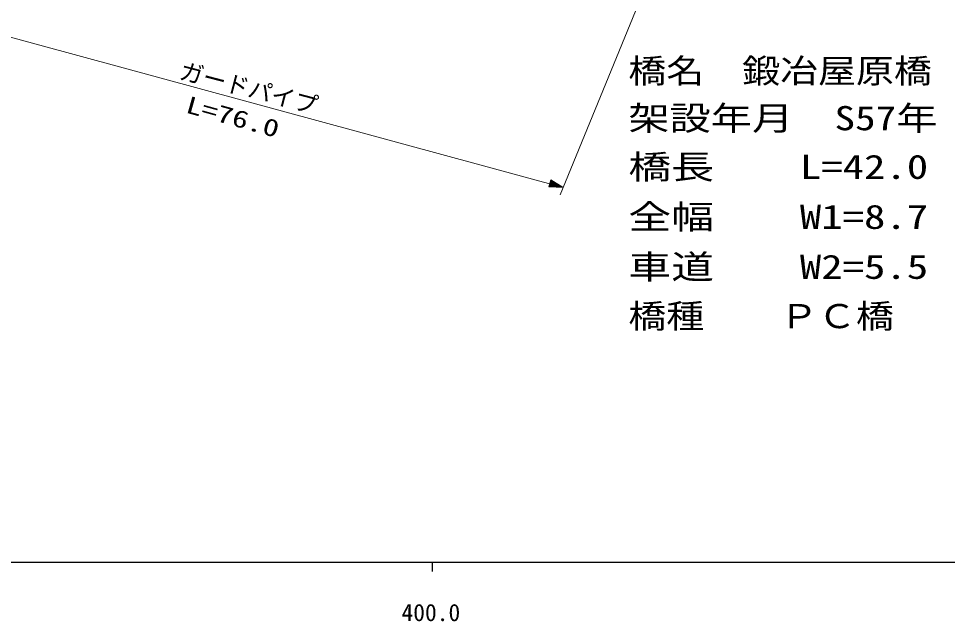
# Model space of a CAD drawing. Units: millimetres, scale not verified. Extents: x -625 to 645140, y -85230 to 274770.
# Drawn here: x 389240 to 487793, y 93484 to 157492 of the extents above; entities that cross this region are included whole.
import ezdxf
from ezdxf.enums import TextEntityAlignment as Align

# ---------------------------------------------------------------- set-up
doc = ezdxf.new("R2010")
doc.units = ezdxf.units.MM
doc.header["$LTSCALE"] = 1000
for name, color, linetype, lineweight in [('M-TTL-BAND', 7, 'Continuous', 25), ('S-BGD', 7, 'Continuous', 13), ('S-BGD-HTXT', 6, 'Continuous', 13)]:
    doc.layers.add(name, color=color, linetype=linetype, lineweight=lineweight)
doc.styles.add('ＭＳ ゴシック', font='')
doc.styles.get('ＭＳ ゴシック').set_extended_font_data('MS Gothic')

msp = doc.modelspace()

# ---------------------------------------------------------------- linework, layer by layer
at = {"layer": 'M-TTL-BAND'}
for p, q in [((5140, 99770), (544140, 99770)), ((433140, 99770), (433140, 98770))]:
    msp.add_line(p, q, dxfattribs=at)
at = {"layer": 'S-BGD-HTXT'}
for p, q in [((462856, 178204), (446714, 138790)), ((382985, 156997), (447029, 139560))]:
    msp.add_line(p, q, dxfattribs=at)
for points in [[(447029, 139560), (445705, 140358), (445485, 139641)], [(446735, 139650), (445608, 139721), (445761, 140223)], [(446592, 139694), (445678, 139759), (445799, 140153)], [(446445, 139739), (445748, 139796), (445836, 140083)], [(446301, 139783), (445818, 139833), (445873, 140012)]]:
    msp.add_lwpolyline(points, close=True, dxfattribs=at)
for points in [[(446882, 139605), (445537, 139684), (445724, 140293), (446878, 139606)], [(445900, 139906), (446154, 139828), (445889, 139870), (445911, 139942), (446154, 139828)]]:
    msp.add_lwpolyline(points, dxfattribs=at)

# ---------------------------------------------------------------- texts
at = {"layer": 'M-TTL-BAND', "style": 'ＭＳ ゴシック'}
msp.add_text('400.0', height=1833, dxfattribs=at).set_placement((432984, 92964), align=Align.BOTTOM_CENTER)
at = {"layer": 'S-BGD', "style": 'ＭＳ ゴシック'}
for s, width, p in [('橋名\u3000鍛冶屋原橋', 1.15, (453937, 149889)), ('架設年月\u3000S57年 月', 1.25, (453937, 144865)), ('橋長\u3000\u3000L=42.0', 1.3, (453937, 139699)), ('全幅\u3000\u3000W1=8.7', 1.3, (453937, 134392)), ('車道\u3000\u3000W2=5.5', 1.3, (453937, 129085)), ('橋種\u3000\u3000ＰＣ橋', 1.15, (453937, 123848))]:
    msp.add_text(s, height=2566, dxfattribs=dict(at, width=width)).set_placement(p, align=Align.BOTTOM_LEFT)
at = {"layer": 'S-BGD-HTXT', "style": 'ＭＳ ゴシック'}
msp.add_text('ガードパイプ', height=1833, rotation=345.3, dxfattribs=at).set_placement((406044, 150594), align=Align.BOTTOM_LEFT)
at = {"layer": 'S-BGD-HTXT', "style": 'ＭＳ ゴシック', "width": 1.35}
msp.add_text('L=76.0', height=1833, rotation=344.4, dxfattribs=at).set_placement((406716, 147010), align=Align.BOTTOM_LEFT)

doc.saveas('drawing.dxf')
